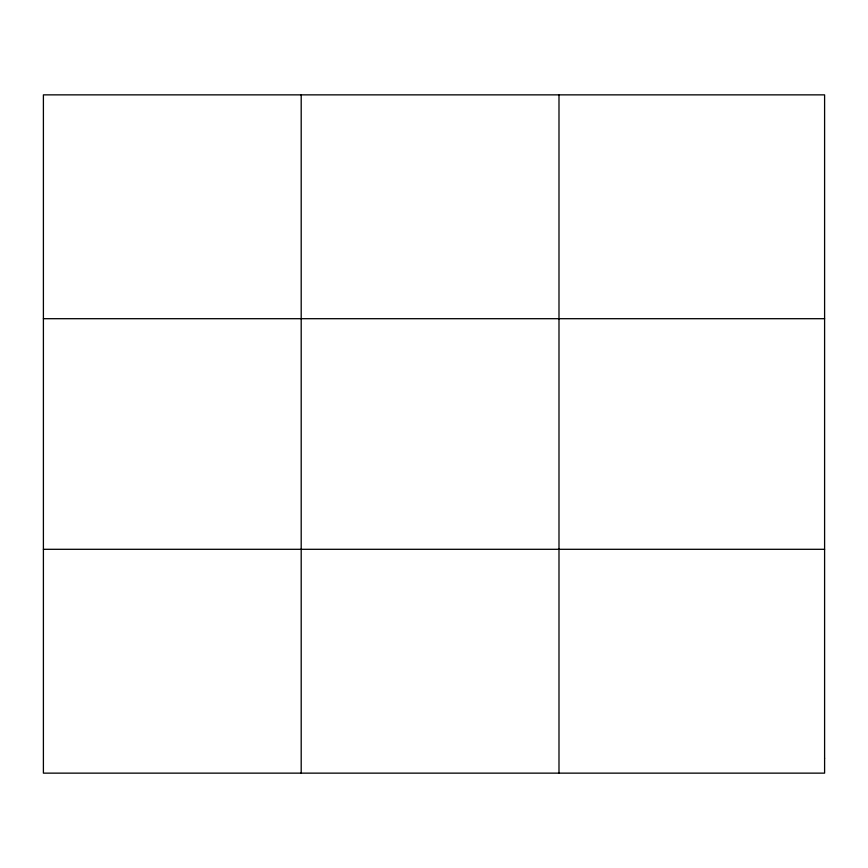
<?xml version="1.0" encoding="UTF-8"?>
<svg xmlns="http://www.w3.org/2000/svg" width="868" height="868" viewBox="0 0 868 868"><rect width="100%" height="100%" fill="white"/><g stroke="black" fill="none" stroke-linecap="round" stroke-linejoin="round"><path stroke-width="1.3" d="M301.196 773.138L301.196 94.862M558.992 773.138L558.992 94.862M43.4 318.697L824.6 318.697M43.4 549.303L824.6 549.303M824.6 758.22L824.6 773.138L43.4 773.138L43.4 94.862L824.6 94.862L824.6 758.22"/></g></svg>
